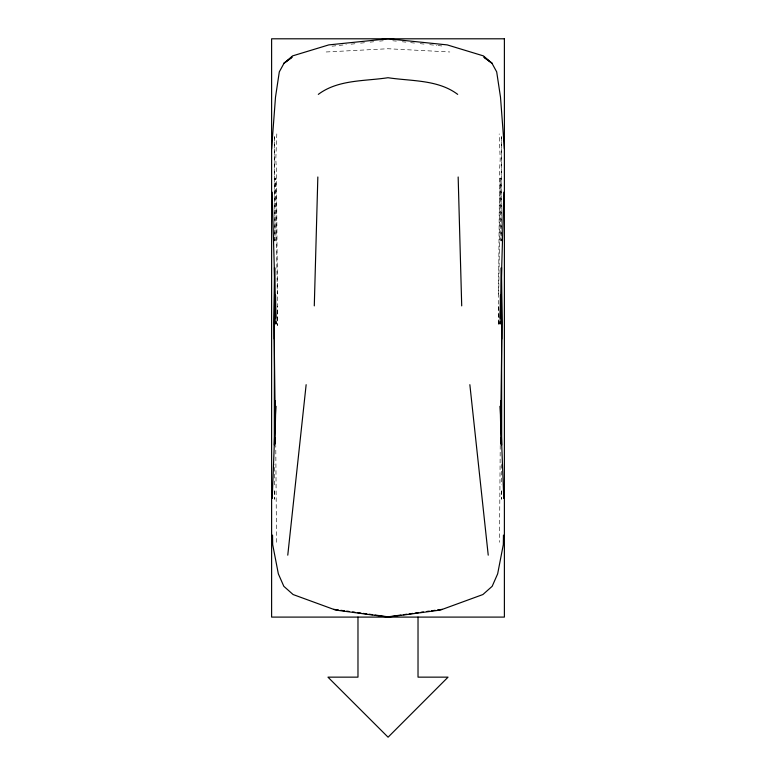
<?xml version="1.0" encoding="UTF-8"?>
<svg xmlns="http://www.w3.org/2000/svg" width="776" height="776" viewBox="0 0 776 776"><rect width="100%" height="100%" fill="white"/><g stroke="black" fill="none" stroke-linecap="round" stroke-linejoin="round"><path stroke-width="0.58" stroke-dasharray="3.88 2.91" d="M500.966 240.647L501.665 136.227M501.606 490.849L501.587 499.288L501.529 490.868M274.597 241.006L274.335 136.227M501.694 137.284L501.063 185.319L501.403 241.006M274.471 490.868L274.413 499.288L274.394 490.849M274.51 484.864L274.646 464.426M275.063 240.958L275.8 177.966L277.265 294.104M498.59 306.21L498.337 325.561L499.54 170.681L500.2 159.284L499.181 133.879M498.735 294.104L500.2 177.966L500.937 240.958M500.229 445.443L499.502 542.317M276.819 133.879L275.8 159.284L276.46 170.681L277.662 325.561L277.41 306.21M276.498 542.317L275.771 445.443M332.021 46.182L337.977 45.551M339.16 45.425L346.309 44.668M351.072 44.164L355.835 43.66M360.607 43.146L365.37 42.641M370.133 42.137L373.702 41.758M379.658 41.128L383.237 40.75M326.162 51.973L388 48.742L449.837 51.973M392.763 40.75L396.342 41.128M402.298 41.758L405.867 42.137M410.63 42.641L415.393 43.146M420.165 43.66L424.928 44.164M429.691 44.668L436.839 45.425M438.023 45.551L443.979 46.182M501.354 464.426L501.49 484.864M274.306 137.284L275.034 240.647"/><path stroke-width="1.16" d="M501.684 445.055L501.568 267.642M274.432 267.642L274.316 445.055M274.782 443.998L275.073 400.726M274.578 444.085L275.005 402.249L273.986 322.234L274.685 268.244M500.093 321.662L500.074 324.077L503.876 192.167M500.132 318.034L500.384 295.055M274.743 267.613L274.306 339.054M501.694 339.054L501.257 267.613M503.459 535.13L503.323 544.558L497.658 573.833L492.178 586.297L482.895 594.542L440.506 610.033L388 617.095L335.494 610.033L293.105 594.542L283.822 586.297L278.341 573.833L272.677 544.558L272.541 535.13M274.946 444.813L275.102 437.538M275.373 424.21L275.752 406.042L272.23 498.493M314.29 305.88L317.84 176.986M271.61 148.808L275.509 97.087L279.311 71.867L284.055 63.205L292.591 55.891L328.772 44.901L388 38.8L447.228 44.901L483.409 55.891L491.945 63.205L496.688 71.867L500.491 97.087L504.39 148.808M287.77 555.17L306.142 384.683M318.305 94.381C338.132 79.462 364.652 81.296 388 77.716C411.348 81.296 437.868 79.462 457.695 94.381M284.055 63.205L292.077 57.23L284.259 63.021M400.969 615.028L388 616.823L375.031 615.028M403.326 614.708L406.866 614.214M409.224 613.894L412.754 613.409M415.111 613.079L418.652 612.594M421.009 612.264L423.366 611.934M426.907 611.449L429.264 611.129M431.621 610.799L435.161 610.314M437.519 609.985L442.233 609.335M333.767 609.335L338.481 609.985M340.839 610.314L344.379 610.799M346.736 611.129L349.093 611.449M352.634 611.934L354.991 612.264M357.348 612.594L360.889 613.079M363.246 613.409L366.776 613.894M369.134 614.214L372.674 614.708M491.741 63.021L483.923 57.23L491.945 63.205M469.858 384.683L488.23 555.17M503.769 498.493L500.248 406.042L500.627 424.21M458.16 176.986L461.71 305.88M272.124 192.167L275.926 324.077L275.907 321.662M500.898 437.538L501.053 444.813M501.315 268.244L502.014 322.234L500.995 402.249L501.422 444.085M275.616 295.055L275.868 318.034M500.927 400.726L501.218 443.998M418.022 617.095L418.022 677.147L448.053 677.147L388.078 737.2L327.947 677.147L357.978 677.147L357.978 617.095M504.39 38.8L271.61 38.8L271.61 617.095L504.39 617.095L504.39 38.8"/></g></svg>
